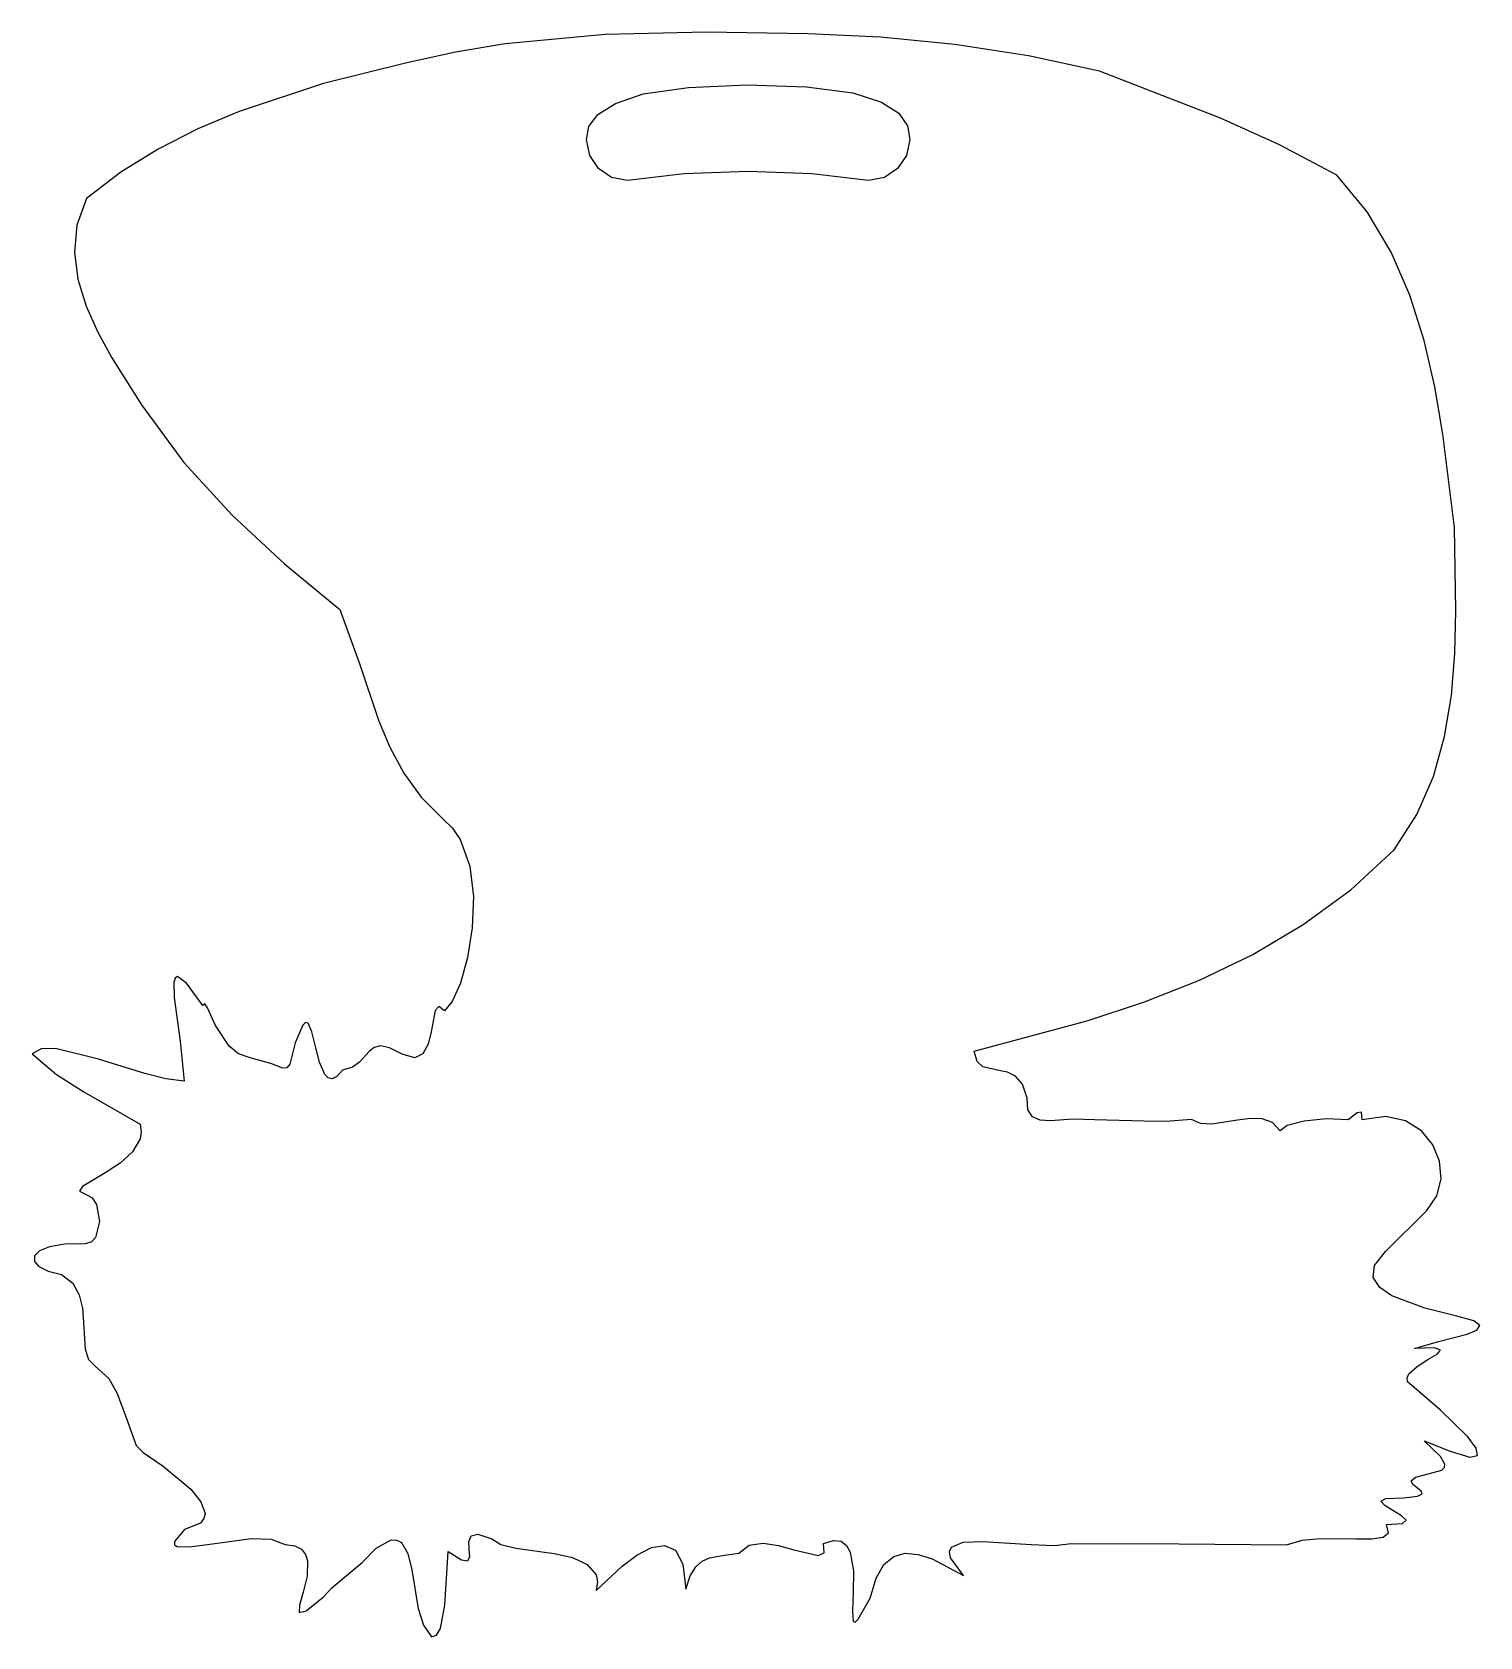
# Model space of a CAD drawing. Extents: x 4 to 99, y 21 to 126.
import ezdxf

# ---------------------------------------------------------------- set-up
doc = ezdxf.new("R2010")
doc.units = 0

msp = doc.modelspace()

# ---------------------------------------------------------------- linework, layer by layer
at = {"layer": 'pcb outline'}
for p, q in [((42.22924, 121.169644), (44.053048, 121.791473)), ((44.053048, 121.791473), (46.998532, 122.225183)), ((46.998532, 122.225183), (50.836463, 122.381326)), ((50.836463, 122.381326), (54.701983, 122.260416)), ((54.701983, 122.260416), (57.730233, 121.862967)), ((57.730233, 121.862967), (59.616901, 121.261346)), ((41.091047, 120.458005), (42.22924, 121.169644)), ((59.616901, 121.261346), (60.750089, 120.540315)), ((40.339226, 118.816446), (40.5054, 119.669344)), ((40.5054, 119.669344), (41.091047, 120.458005)), ((60.750089, 120.540315), (61.303567, 119.718977)), ((61.303567, 119.718977), (61.451106, 118.816436)), ((40.339226, 118.816444), (40.339226, 118.816446)), ((40.550052, 117.771704), (40.339226, 118.816444)), ((61.451106, 118.816436), (61.240334, 117.77185)), ((41.125215, 116.918284), (40.550052, 117.771704)), ((61.240334, 117.77185), (60.665343, 116.918778)), ((41.978366, 116.342275), (41.125215, 116.918284)), ((46.731089, 116.578916), (43.023156, 116.129766)), ((50.894101, 116.729617), (46.731089, 116.578916)), ((55.057888, 116.581068), (50.894101, 116.729617)), ((58.768144, 116.132467), (55.057888, 116.581068)), ((60.665343, 116.918778), (59.812493, 116.343542)), ((43.023156, 116.129766), (41.978366, 116.342275)), ((59.812493, 116.343542), (58.768144, 116.132467))]:
    msp.add_line(p, q, dxfattribs=at)
at = {"layer": 'Tornado'}
for p, q in [((48.147913, 125.835753), (41.566915, 125.680225)), ((54.80863, 125.719648), (48.147913, 125.835753)), ((35.036943, 125.068142), (31.782123, 124.533104)), ((41.566915, 125.680225), (35.036943, 125.068142)), ((59.547994, 125.512572), (54.80863, 125.719648)), ((64.388884, 125.0329), (59.547994, 125.512572)), ((69.201308, 124.285706), (64.388884, 125.0329)), ((28.5293, 123.81458), (23.165503, 122.479149)), ((31.782123, 124.533104), (28.5293, 123.81458)), ((73.855278, 123.276067), (69.201308, 124.285706)), ((81.752605, 120.216664), (73.855278, 123.276067)), ((23.165503, 122.479149), (17.651293, 120.649721)), ((17.651293, 120.649721), (14.956924, 119.507265)), ((85.6044, 118.459906), (81.752605, 120.216664)), ((14.956924, 119.507265), (12.367923, 118.190319)), ((12.367923, 118.190319), (9.931946, 116.681886)), ((89.344348, 116.491101), (85.6044, 118.459906)), ((9.931946, 116.681886), (7.69665, 114.964969)), ((91.332224, 114.087126), (89.344348, 116.491101)), ((7.69665, 114.964969), (7.059993, 113.226133)), ((92.906102, 111.455785), (91.332224, 114.087126)), ((7.059993, 113.226133), (6.89581, 111.461714)), ((6.89581, 111.461714), (7.122676, 109.69216)), ((94.126398, 108.642942), (92.906102, 111.455785)), ((7.122676, 109.69216), (7.659165, 107.937924)), ((95.053526, 105.694463), (94.126398, 108.642942)), ((7.659165, 107.937924), (8.423853, 106.219455)), ((8.423853, 106.219455), (9.335315, 104.557204)), ((95.747901, 102.656214), (95.053526, 105.694463)), ((9.335315, 104.557204), (11.272859, 101.483161)), ((96.269939, 99.57406), (95.747901, 102.656214)), ((11.272859, 101.483161), (14.043922, 97.707797)), ((97.038663, 93.461501), (96.269939, 99.57406)), ((14.043922, 97.707797), (17.197939, 94.267833)), ((17.197939, 94.267833), (20.627231, 91.092831)), ((97.12454, 88.013354), (97.038663, 93.461501)), ((20.627231, 91.092831), (24.224121, 88.112355)), ((24.224121, 88.112355), (25.530242, 84.518734)), ((97.057298, 85.247082), (97.12454, 88.013354)), ((96.832608, 82.499544), (97.057298, 85.247082)), ((25.530242, 84.518734), (26.759574, 80.870031)), ((96.387477, 79.805891), (96.832608, 82.499544)), ((26.759574, 80.870031), (27.500035, 79.105468)), ((95.658909, 77.201271), (96.387477, 79.805891)), ((27.500035, 79.105468), (28.406808, 77.423667)), ((28.406808, 77.423667), (29.541728, 75.856806)), ((94.583909, 74.720835), (95.658909, 77.201271)), ((29.541728, 75.856806), (30.966631, 74.437061)), ((93.099483, 72.399733), (94.583909, 74.720835)), ((30.966631, 74.437061), (31.590337, 73.82301)), ((31.590337, 73.82301), (32.08338, 73.087117)), ((32.08338, 73.087117), (32.718889, 71.334829)), ((90.253871, 69.782755), (93.099483, 72.399733)), ((32.718889, 71.334829), (32.955978, 69.350246)), ((32.955978, 69.350246), (32.877465, 67.303413)), ((87.157558, 67.518118), (90.253871, 69.782755)), ((32.877465, 67.303413), (32.566171, 65.364376)), ((83.852646, 65.568886), (87.157558, 67.518118)), ((32.566171, 65.364376), (32.104914, 63.703183)), ((80.381237, 63.898121), (83.852646, 65.568886)), ((13.470237, 64.015012), (13.387686, 63.736352)), ((13.629233, 64.11867), (13.470237, 64.015012)), ((14.22583, 63.692616), (13.629233, 64.11867)), ((13.387686, 63.736352), (13.40264, 62.762384)), ((15.276023, 62.241468), (14.22583, 63.692616)), ((32.104914, 63.703183), (31.576514, 62.489879)), ((76.785435, 62.468886), (80.381237, 63.898121)), ((13.40264, 62.762384), (13.807868, 59.906387)), ((15.410963, 62.336058), (15.276023, 62.241468)), ((15.583948, 62.08423), (15.410963, 62.336058)), ((16.111648, 60.935389), (15.583948, 62.08423)), ((30.466649, 61.912231), (30.192366, 60.505623)), ((30.688802, 62.16961), (30.466649, 61.912231)), ((31.063788, 61.894512), (30.688802, 62.16961)), ((31.576514, 62.489879), (31.063788, 61.894512)), ((73.107342, 61.244243), (76.785435, 62.468886)), ((16.994314, 59.583083), (16.111648, 60.935389)), ((21.810667, 60.940521), (21.326119, 59.801108)), ((21.996814, 61.11468), (21.810667, 60.940521)), ((22.154854, 61.076317), (21.996814, 61.11468)), ((22.414547, 60.515554), (22.154854, 61.076317)), ((65.672692, 59.260986), (73.107342, 61.244243)), ((13.807868, 59.906387), (14.056539, 57.284454)), ((21.326119, 59.801108), (20.974617, 58.407426)), ((22.645614, 59.565289), (22.414547, 60.515554)), ((30.192366, 60.505623), (29.995994, 59.709182)), ((4.7621, 59.41467), (4.134581, 59.08302)), ((4.134581, 59.08302), (5.736209, 57.717242)), ((5.757355, 59.40662), (4.7621, 59.41467)), ((8.465731, 58.732836), (5.757355, 59.40662)), ((11.489021, 57.784503), (8.465731, 58.732836)), ((17.611005, 59.076924), (16.994314, 59.583083)), ((18.367135, 58.815451), (17.611005, 59.076924)), ((19.722259, 58.446832), (18.367135, 58.815451)), ((22.903922, 58.532582), (22.645614, 59.565289)), ((26.156512, 59.232049), (25.527891, 58.526366)), ((26.47034, 59.488178), (26.156512, 59.232049)), ((26.883246, 59.590312), (26.47034, 59.488178)), ((27.469785, 59.471313), (26.883246, 59.590312)), ((28.304506, 59.064041), (27.469785, 59.471313)), ((29.124184, 58.811997), (28.304506, 59.064041)), ((29.663973, 59.085842), (29.124184, 58.811997)), ((29.995994, 59.709182), (29.663973, 59.085842)), ((65.865062, 58.576714), (65.672692, 59.260986)), ((5.736209, 57.717242), (7.521248, 56.593635)), ((12.87792, 57.433266), (11.489021, 57.784503)), ((20.515708, 58.133412), (19.722259, 58.446832)), ((20.772784, 58.163725), (20.515708, 58.133412)), ((20.974617, 58.407426), (20.772784, 58.163725)), ((23.245339, 57.724488), (22.903922, 58.532582)), ((23.464671, 57.500628), (23.245339, 57.724488)), ((24.400968, 58.010375), (24.035503, 57.605189)), ((25.063993, 58.21109), (24.400968, 58.010375)), ((25.527891, 58.526366), (25.063993, 58.21109)), ((66.229686, 58.216686), (65.865062, 58.576714)), ((67.267701, 57.991142), (66.229686, 58.216686)), ((67.837096, 57.886517), (67.267701, 57.991142)), ((68.370751, 57.627918), (67.837096, 57.886517)), ((14.056539, 57.284454), (12.87792, 57.433266)), ((23.725732, 57.448067), (23.464671, 57.500628)), ((24.035503, 57.605189), (23.725732, 57.448067)), ((68.816667, 57.095788), (68.370751, 57.627918)), ((69.122846, 56.170575), (68.816667, 57.095788)), ((7.521248, 56.593635), (11.194694, 54.483587)), ((69.163469, 55.416726), (69.122846, 56.170575)), ((69.466712, 54.963669), (69.163469, 55.416726)), ((69.973875, 54.743605), (69.466712, 54.963669)), ((70.62626, 54.688731), (69.973875, 54.743605)), ((72.131896, 54.803353), (70.62626, 54.688731)), ((73.51403, 54.76513), (72.131896, 54.803353)), ((76.762078, 54.679247), (73.51403, 54.76513)), ((78.170803, 54.649393), (76.762078, 54.679247)), ((79.864098, 54.787324), (78.170803, 54.649393)), ((80.453726, 54.524571), (79.864098, 54.787324)), ((82.857839, 54.74215), (81.183044, 54.488932)), ((83.701857, 54.852581), (82.857839, 54.74215)), ((84.482651, 54.833277), (83.701857, 54.852581)), ((85.149491, 54.595027), (84.482651, 54.833277)), ((85.65165, 54.048616), (85.149491, 54.595027)), ((87.215428, 54.687328), (86.108613, 54.396839)), ((88.648855, 54.83759), (87.215428, 54.687328)), ((90.085652, 54.76513), (88.648855, 54.83759)), ((90.683445, 55.215903), (90.085652, 54.76513)), ((90.958955, 55.258863), (90.683445, 55.215903)), ((91.001425, 54.772363), (90.958955, 55.258863)), ((92.539962, 54.976465), (91.001425, 54.772363)), ((93.840751, 54.702891), (92.539962, 54.976465)), ((94.878257, 54.055334), (93.840751, 54.702891)), ((11.193839, 53.51648), (10.69497, 52.667118)), ((11.268107, 53.985171), (11.193839, 53.51648)), ((11.194694, 54.483587), (11.268107, 53.985171)), ((81.183044, 54.488932), (80.453726, 54.524571)), ((86.108613, 54.396839), (85.65165, 54.048616)), ((95.626948, 53.137483), (94.878257, 54.055334)), ((10.69497, 52.667118), (9.883499, 51.93319)), ((96.06129, 52.053031), (95.626948, 53.137483)), ((9.883499, 51.93319), (8.944841, 51.312382)), ((96.155749, 50.905667), (96.06129, 52.053031)), ((7.427614, 50.400875), (7.219872, 50.10555)), ((8.944841, 51.312382), (7.427614, 50.400875)), ((95.884793, 49.799085), (96.155749, 50.905667)), ((7.219872, 50.10555), (7.626596, 49.914095)), ((7.626596, 49.914095), (8.046568, 49.658424)), ((8.046568, 49.658424), (8.335662, 49.229611)), ((95.222888, 48.836974), (95.884793, 49.799085)), ((8.335662, 49.229611), (8.541308, 48.113042)), ((92.520076, 46.167189), (95.222888, 48.836974)), ((8.541308, 48.113042), (8.283717, 47.085364)), ((4.622727, 46.194317), (4.294196, 45.867456)), ((5.27765, 46.460233), (4.622727, 46.194317)), ((6.268066, 46.629785), (5.27765, 46.460233)), ((7.603075, 46.667556), (6.268066, 46.629785)), ((7.993766, 46.767665), (7.603075, 46.667556)), ((8.283717, 47.085364), (7.993766, 46.767665)), ((91.805705, 45.249431), (92.520076, 46.167189)), ((4.294196, 45.867456), (4.282956, 45.515067)), ((4.282956, 45.515067), (4.579906, 45.172568)), ((4.579906, 45.172568), (5.175946, 44.875378)), ((91.728563, 44.468238), (91.805705, 45.249431)), ((5.175946, 44.875378), (6.061976, 44.658915)), ((6.061976, 44.658915), (6.791961, 44.092132)), ((6.791961, 44.092132), (7.216334, 43.335518)), ((92.154048, 43.811103), (91.728563, 44.468238)), ((7.216334, 43.335518), (7.422654, 42.457901)), ((92.947556, 43.265521), (92.154048, 43.811103)), ((95.100228, 42.458988), (92.947556, 43.265521)), ((7.422654, 42.457901), (7.498477, 41.528107)), ((97.109754, 41.94859), (95.100228, 42.458988)), ((98.287478, 41.620972), (97.109754, 41.94859)), ((7.498477, 41.528107), (7.608857, 39.787301)), ((97.863066, 40.766158), (98.493805, 41.032206)), ((98.692052, 41.316327), (98.287478, 41.620972)), ((98.493805, 41.032206), (98.692052, 41.316327)), ((94.421767, 39.833719), (95.985428, 40.278486)), ((95.726745, 39.85625), (94.421767, 39.833719)), ((96.129743, 39.722799), (95.726745, 39.85625)), ((95.985428, 40.278486), (97.863066, 40.766158)), ((7.608857, 39.787301), (7.818529, 39.113943)), ((7.818529, 39.113943), (8.247931, 38.663718)), ((94.596771, 38.653775), (95.297765, 39.094839)), ((95.297765, 39.094839), (95.897753, 39.460088)), ((95.897753, 39.460088), (96.129743, 39.722799)), ((8.247931, 38.663718), (9.152294, 37.862503)), ((9.152294, 37.862503), (9.694522, 36.874742)), ((93.939936, 37.908481), (94.061762, 38.163619)), ((93.959728, 37.651092), (93.939936, 37.908481)), ((94.061762, 38.163619), (94.596771, 38.653775)), ((9.694522, 36.874742), (10.310268, 35.257758)), ((94.55766, 37.142918), (93.959728, 37.651092)), ((96.127238, 35.78903), (94.55766, 37.142918)), ((97.897639, 34.043084), (96.127238, 35.78903)), ((10.310268, 35.257758), (10.702718, 34.092943)), ((10.702718, 34.092943), (10.939418, 33.491376)), ((95.624302, 33.252647), (95.057286, 33.787693)), ((95.057286, 33.787693), (96.749276, 33.111121)), ((98.444739, 33.314972), (97.897639, 34.043084)), ((10.939418, 33.491376), (11.385522, 33.023965)), ((11.385522, 33.023965), (12.693078, 32.145184)), ((96.11246, 32.771537), (95.624302, 33.252647)), ((96.394396, 32.276447), (96.11246, 32.771537)), ((96.749276, 33.111121), (98.035921, 32.732237)), ((98.035921, 32.732237), (98.545954, 32.839106)), ((98.545954, 32.839106), (98.444739, 33.314972)), ((12.693078, 32.145184), (14.501436, 30.624445)), ((94.478662, 31.408186), (95.311639, 31.629555)), ((95.311639, 31.629555), (96.21312, 31.863684)), ((96.21312, 31.863684), (96.377721, 32.053755)), ((96.377721, 32.053755), (96.394396, 32.276447)), ((14.501436, 30.624445), (15.161473, 29.805404)), ((94.207942, 31.174727), (94.478662, 31.408186)), ((94.30874, 30.939079), (94.207942, 31.174727)), ((94.590318, 30.711147), (94.30874, 30.939079)), ((94.861939, 30.500831), (94.590318, 30.711147)), ((94.932862, 30.318036), (94.861939, 30.500831)), ((15.161473, 29.805404), (15.428377, 29.044349)), ((92.228973, 29.839634), (92.548833, 30.026621)), ((92.47563, 29.558731), (92.228973, 29.839634)), ((93.014348, 29.228989), (92.47563, 29.558731)), ((92.548833, 30.026621), (93.709667, 30.074613)), ((93.709667, 30.074613), (94.612352, 30.172662)), ((94.612352, 30.172662), (94.932862, 30.318036)), ((15.129371, 28.414104), (14.091677, 27.987495)), ((15.360411, 28.708323), (15.129371, 28.414104)), ((15.428377, 29.044349), (15.360411, 28.708323)), ((92.600727, 28.323196), (93.638318, 28.397512)), ((92.72341, 27.786549), (92.600727, 28.323196)), ((93.570673, 28.895486), (93.014348, 29.228989)), ((93.870148, 28.603301), (93.570673, 28.895486)), ((93.638318, 28.397512), (93.870148, 28.603301)), ((14.091677, 27.987495), (13.441118, 27.212727)), ((15.585162, 27.019363), (18.463773, 27.403664)), ((18.463773, 27.403664), (19.748698, 27.371006)), ((19.748698, 27.371006), (20.668855, 27.020134)), ((26.5998, 26.78784), (27.589647, 27.316078)), ((27.589647, 27.316078), (27.955255, 27.304598)), ((27.955255, 27.304598), (28.249378, 27.138352)), ((32.668097, 27.206703), (32.805835, 27.588468)), ((32.805835, 27.588468), (33.253178, 27.701819)), ((33.253178, 27.701819), (34.161796, 27.395818)), ((34.161796, 27.395818), (34.748449, 27.013186)), ((55.815064, 27.07852), (56.469472, 27.281715)), ((56.469472, 27.281715), (56.965223, 27.22749)), ((86.05586, 27.000891), (87.082035, 27.290343)), ((87.082035, 27.290343), (88.258113, 27.402742)), ((88.258113, 27.402742), (90.641274, 27.379535)), ((90.641274, 27.379535), (91.639009, 27.385508)), ((91.639009, 27.385508), (92.367946, 27.497583)), ((92.367946, 27.497583), (92.72341, 27.786549)), ((13.441118, 27.212727), (13.433191, 26.997982)), ((13.433191, 26.997982), (13.604102, 26.877288)), ((13.604102, 26.877288), (14.384245, 26.854918)), ((14.384245, 26.854918), (15.585162, 27.019363)), ((20.668855, 27.020134), (21.294854, 26.928998)), ((21.294854, 26.928998), (21.72803, 26.701668)), ((21.72803, 26.701668), (21.996253, 26.36377)), ((21.996253, 26.36377), (22.127391, 25.94093)), ((25.686952, 25.849021), (26.5998, 26.78784)), ((28.249378, 27.138352), (28.667348, 26.428463)), ((28.667348, 26.428463), (28.931912, 25.360211)), ((31.092553, 23.053484), (31.314938, 26.554525)), ((31.314938, 26.554525), (32.179739, 26.01428)), ((32.595784, 25.960314), (32.714743, 26.241688)), ((32.68829, 26.707464), (32.668097, 27.206703)), ((32.714743, 26.241688), (32.68829, 26.707464)), ((34.748449, 27.013186), (35.726104, 26.777584)), ((35.726104, 26.777584), (38.224532, 26.430613)), ((38.224532, 26.430613), (39.430362, 26.160819)), ((42.672451, 25.609927), (43.634688, 26.321388)), ((43.634688, 26.321388), (44.582758, 26.811768)), ((44.582758, 26.811768), (45.446869, 26.958091)), ((45.446869, 26.958091), (46.157228, 26.637383)), ((46.157228, 26.637383), (46.644044, 25.72667)), ((48.37229, 26.156435), (49.356873, 26.322171)), ((49.356873, 26.322171), (50.283723, 26.457668)), ((50.283723, 26.457668), (50.972856, 26.982666)), ((50.972856, 26.982666), (51.872496, 27.099354)), ((51.872496, 27.099354), (52.877716, 26.947973)), ((52.877716, 26.947973), (53.88359, 26.668766)), ((53.88359, 26.668766), (55.477586, 26.287843)), ((55.477586, 26.287843), (55.855853, 26.46661)), ((55.855853, 26.46661), (55.815064, 27.07852)), ((56.965223, 27.22749), (57.32307, 26.958831)), ((57.32307, 26.958831), (57.563764, 26.518721)), ((57.563764, 26.518721), (57.776708, 25.296087)), ((59.769434, 25.716167), (60.408726, 26.240508)), ((60.408726, 26.240508), (61.156074, 26.443113)), ((61.156074, 26.443113), (61.998175, 26.371919)), ((61.998175, 26.371919), (62.921725, 26.074864)), ((64.043101, 26.55155), (64.17798, 26.841408)), ((64.110923, 26.156309), (64.043101, 26.55155)), ((64.17798, 26.841408), (64.950554, 27.159734)), ((64.950554, 27.159734), (66.21807, 27.220811)), ((66.21807, 27.220811), (69.395619, 27.009305)), ((69.395619, 27.009305), (70.8845, 26.955768)), ((70.8845, 26.955768), (72.026017, 27.083071)), ((72.026017, 27.083071), (79.051048, 27.060218)), ((79.051048, 27.060218), (86.05586, 27.000891)), ((22.127391, 25.94093), (22.089896, 24.942926)), ((24.637952, 24.964019), (25.686952, 25.849021)), ((28.931912, 25.360211), (29.354251, 22.843819)), ((32.179739, 26.01428), (32.595784, 25.960314)), ((39.430362, 26.160819), (40.397305, 25.721204)), ((40.397305, 25.721204), (40.967891, 25.032554)), ((40.984646, 24.015656), (42.672451, 25.609927)), ((46.644044, 25.72667), (46.837525, 24.102977)), ((47.119447, 24.959033), (47.481874, 25.552643)), ((47.481874, 25.552643), (47.905818, 25.934785)), ((47.905818, 25.934785), (48.37229, 26.156435)), ((57.776708, 25.296087), (57.770077, 23.903462)), ((59.251504, 24.822153), (59.769434, 25.716167)), ((62.921725, 26.074864), (64.95996, 24.994916)), ((64.95996, 24.994916), (64.110923, 26.156309)), ((22.089896, 24.942926), (21.838505, 23.912663)), ((23.153151, 23.56917), (23.708213, 24.186259)), ((23.708213, 24.186259), (24.637952, 24.964019)), ((40.967891, 25.032554), (41.055339, 24.570086)), ((41.055339, 24.570086), (40.984646, 24.015656)), ((46.837525, 24.102977), (47.119447, 24.959033)), ((58.868237, 23.510527), (59.251504, 24.822153)), ((21.838505, 23.912663), (21.596175, 23.055149)), ((22.030539, 22.678395), (23.153151, 23.56917)), ((57.770077, 23.903462), (57.709893, 22.684719)), ((58.092951, 22.144378), (58.868237, 23.510527)), ((21.596175, 23.055149), (21.585867, 22.57539)), ((21.585867, 22.57539), (22.030539, 22.678395)), ((29.354251, 22.843819), (29.688737, 21.743279)), ((30.797794, 21.527391), (31.092553, 23.053484)), ((57.709893, 22.684719), (57.762177, 21.983734)), ((57.882376, 21.93486), (58.092951, 22.144378)), ((29.688737, 21.743279), (30.223241, 20.979577)), ((30.223241, 20.979577), (30.55287, 21.092356)), ((30.55287, 21.092356), (30.797794, 21.527391)), ((57.762177, 21.983734), (57.882376, 21.93486))]:
    msp.add_line(p, q, dxfattribs=at)

doc.saveas('drawing.dxf')
